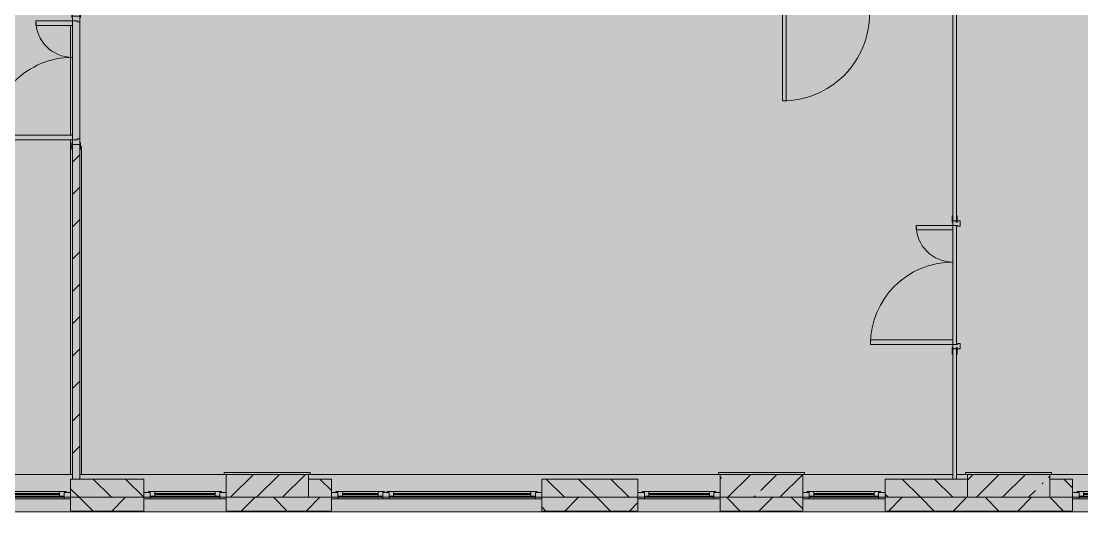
# Model space of a CAD drawing. Header units: millimetres. Extents: x 81469 to 281789, y -8553 to 29000.
# Drawn here: x 243995 to 255585, y -258 to 5100 of the extents above; entities that cross this region are included whole.
import ezdxf

# ---------------------------------------------------------------- set-up
doc = ezdxf.new("R2010")
doc.units = ezdxf.units.MM
doc.layers.add('A-DETL-GENF-2', color=7, linetype='Continuous', lineweight=9, true_color=0xc0c0c0, transparency=0.4)
for name, color, linetype, lineweight, true_color in [('A-DOOR-1', 7, 'Continuous', 5, 0xb7b7b7), ('A-DOOR-2', 7, 'Continuous', 5, 0xe2e2e2), ('A-DOOR-3', 7, 'Continuous', 5, 0xaaaaaa), ('A-DOOR-FRAM-1', 7, 'Continuous', 5, 0xe2e2e2), ('A-DOOR-FRAM-2', 7, 'Continuous', 5, 0xb7b7b7), ('A-DOOR-FRAM-3', 7, 'Continuous', 5, 0xaaaaaa), ('A-FLOR-2', 7, 'Continuous', 5, 0xb7b7b7), ('A-GLAZ-2', 7, 'Continuous', 5, 0x737373), ('A-WALL-5', 7, 'Continuous', 5, 0x737373), ('A-WALL-6', 7, 'Continuous', 9, 0x737373), ('I-WALL-3', 7, 'Continuous', 5, 0x737373), ('S-COLS-2', 7, 'Continuous', 5, 0x737373)]:
    doc.layers.add(name, color=color, linetype=linetype, lineweight=lineweight, true_color=true_color)
for name, color, linetype, lineweight in [('A-WALL-4', 7, 'Continuous', 5), ('I-WALL-2', 7, 'Continuous', 5), ('S-COLS-1', 7, 'Continuous', 5)]:
    doc.layers.add(name, color=color, linetype=linetype, lineweight=lineweight)

# ---------------------------------------------------------------- blocks, each defined once
blk = doc.blocks.new('BSC_Колонна _Прямоугольная - 250х900-23282983-3_5_3_птичка')
at = {"layer": 'S-COLS-1'}
h = blk.add_hatch(dxfattribs=at)
h.set_pattern_fill('FP_85', color=256, style=0, pattern_type=2)
h.set_pattern_definition([(45, (-99480, -25), (-285.1231318439457, 285.1231318439457), []), (45, (-99194.877, -25), (-285.1231318439457, 285.1231318439457), [504.031, -100.806, 16.764, -84.042])])
h.paths.add_polyline_path([(450.000000000123, -124.9999999999889), (450.000000000123, 124.9999999999889), (-449.9999999998977, 124.9999999999889), (-449.9999999998977, -124.9999999999889), (270.2779217910891, -124.9999999999889)])
at = {"layer": 'S-COLS-2'}
for p, q in [((449.9999999999999, 125), (-450.0000000000001, 124.9999999999994)), ((-450.0000000000001, 124.9999999999994), (-449.9999999999953, -124.9999999999999)), ((449.9999999999998, -124.999999999992), (449.9999999999999, 125)), ((-449.9999999999953, -124.9999999999999), (449.9999999999998, -124.999999999992))]:
    blk.add_line(p, q, dxfattribs=at)
blk = doc.blocks.new('110_Дверь_СКБ_1Ст_Внутренняя1 - Д-7а_л__950x2100h_Туалет-V47-3_5_3_птичка')
at = {"layer": 'A-DOOR-2'}
h = blk.add_hatch(color=256, dxfattribs=at)
h.paths.add_polyline_path([(487.4999999998805, 110.0000000009799), (487.4999999998805, 70.00000000095433), (477.4999999998828, 70.00000000095433), (477.4999999998828, 30.00000000092878), (512.4999999998921, 30.00000000092878), (512.4999999998921, 110.0000000009799)])
h.paths.add_polyline_path([(-462.5000000001288, 110.0000000009799), (-487.5000000001057, 110.0000000009799), (-487.5000000001057, 30.00000000099808), (-452.5000000001137, 30.00000000099808), (-452.5000000001137, 70.00000000095433), (-462.5000000001288, 70.00000000095433)])
at = {"layer": 'A-DOOR-3'}
h = blk.add_hatch(dxfattribs=at)
h.set_pattern_fill('FP_87', color=256, style=0, pattern_type=2)
h.set_pattern_definition([(135, (1776.411, 174.685), (-14.14213562373095, -14.14213562373095), []), (225, (1776.411, 174.685), (14.14213562373095, -14.14213562373095), [])])
h.paths.add_polyline_path([(537.4999999998864, 110.0000000000096), (512.4999999998921, 110.0000000000096), (512.4999999998921, -109.999999999975), (537.4999999998864, -109.999999999975)])
at = {"layer": 'A-DOOR-FRAM-1'}
for points in [[(447.4999999998896, 1060.000000000937), (447.4999999998896, 110.0000000009452), (487.4999999998805, 110.0000000009452), (487.4999999998805, 1060.000000000937)], [(-542.5000000001279, 118.0000000000078), (-542.5000000001279, 110.0000000000096), (-472.5000000001091, 110.0000000000096), (-472.5000000001091, 118.0000000000078)], [(567.4999999998796, 118.0000000000078), (497.4999999998956, 118.0000000000078), (497.4999999998956, 110.0000000000096), (567.4999999998796, 110.0000000000096)], [(-472.5000000001091, 29.99999999999318), (-487.5000000001057, 29.99999999999318), (-487.5000000001057, -109.999999999975), (-472.5000000001091, -109.999999999975)], [(512.4999999998921, 29.99999999999318), (497.4999999998956, 29.99999999999318), (497.4999999998956, -109.999999999975), (512.4999999998921, -109.999999999975)], [(-542.5000000001279, -109.999999999975), (-542.5000000001279, -117.9999999999732), (-472.5000000001091, -117.9999999999732), (-472.5000000001091, -109.999999999975)], [(567.4999999998796, -109.999999999975), (497.4999999998956, -109.999999999975), (497.4999999998956, -118.0000000000078), (567.4999999998796, -118.0000000000078)]]:
    blk.add_hatch(color=256, dxfattribs=at).paths.add_polyline_path(points)
at = {"layer": 'A-DOOR-FRAM-3'}
h = blk.add_hatch(dxfattribs=at)
h.set_pattern_fill('FP_88', color=256, style=0, pattern_type=2)
h.set_pattern_definition([(45, (-346.384, 174.685), (-14.14213562373095, 14.14213562373095), []), (135, (-346.384, 174.685), (-14.14213562373095, -14.14213562373095), [])])
h.paths.add_polyline_path([(-487.5000000001057, 110.0000000000096), (-512.5000000001, 110.0000000000096), (-512.5000000001, -109.999999999975), (-487.5000000001057, -109.999999999975)])
at = {"layer": 'A-DOOR-1'}
for p, q in [((487.5000000000001, 1060.000000000935), (447.5000000000001, 1060.000000000936)), ((447.5000000000001, 1060.000000000936), (447.4999999999954, 110.0000000009355)), ((487.4999999999953, 110.0000000009354), (487.5000000000001, 1060.000000000935)), ((447.4999999999954, 110.0000000009355), (487.4999999999953, 110.0000000009354))]:
    blk.add_line(p, q, dxfattribs=at)
blk.add_arc((487.499999999983, 110.000000000946), 949.9999999999886, 89.99999999999889, 180, dxfattribs=at)
at = {"layer": 'A-DOOR-FRAM-2'}
for p, q in [((-472.5000000000047, 117.999999999997), (-542.500000000005, 117.999999999997)), ((-542.500000000005, 117.999999999997), (-542.500000000005, 109.9999999999961)), ((-472.5000000000047, 109.9999999999961), (-472.5000000000047, 117.999999999997)), ((567.4999999999964, 117.9999999999829), (497.499999999996, 117.9999999999829)), ((497.499999999996, 117.9999999999829), (497.499999999996, 109.9999999999717)), ((567.4999999999964, 109.9999999999717), (567.4999999999964, 117.9999999999829)), ((-542.500000000005, 109.9999999999961), (-472.5000000000047, 109.9999999999961)), ((-487.5000000000049, 109.9999999999942), (-512.500000000005, 109.9999999999942)), ((-512.500000000005, 109.9999999999942), (-512.500000000005, -110.0000000000062)), ((-462.5000000000064, 110.0000000009472), (-487.5000000000075, 110.0000000009472)), ((-487.5000000000075, 110.0000000009472), (-487.5000000000075, 30.00000000094719)), ((-487.5000000000049, -110.0000000000062), (-487.5000000000049, 109.9999999999942)), ((-472.5000000000047, 109.9999999999961), (-487.5000000000049, 109.9999999999961)), ((-487.5000000000049, 109.9999999999961), (-487.5000000000049, 108.9999999999969)), ((-487.5000000000049, 108.9999999999969), (-472.5000000000047, 108.9999999999969)), ((-487.5000000000075, 30.00000000094719), (-452.5000000000063, 30.00000000094719)), ((-472.5000000000047, 29.99999999998391), (-487.5000000000049, 29.99999999998391)), ((-487.5000000000049, 29.99999999998391), (-487.5000000000049, -110.0000000000031)), ((-472.5000000000047, 108.9999999999969), (-472.5000000000047, 109.9999999999961)), ((-472.5000000000047, -110.0000000000031), (-472.5000000000047, 29.99999999998391)), ((-462.5000000000064, 70.00000000094792), (-462.5000000000064, 110.0000000009472)), ((-452.5000000000063, 70.00000000094792), (-462.5000000000064, 70.00000000094792)), ((-452.5000000000063, 30.00000000094719), (-452.5000000000063, 70.00000000094792)), ((487.4999999999926, 70.00000000094792), (477.4999999999932, 70.00000000094792)), ((477.4999999999932, 70.00000000094792), (477.4999999999932, 30.00000000094719)), ((477.4999999999932, 30.00000000094719), (512.4999999999925, 30.00000000094719)), ((487.4999999999926, 110.0000000009472), (487.4999999999926, 70.00000000094792)), ((512.4999999999925, 110.0000000009472), (487.4999999999926, 110.0000000009472)), ((512.4999999999967, 109.9999999999959), (497.499999999996, 109.9999999999959)), ((497.499999999996, 109.9999999999959), (497.499999999996, 108.9999999999966)), ((497.499999999996, 109.9999999999717), (567.4999999999964, 109.9999999999717)), ((497.499999999996, 108.9999999999966), (512.4999999999967, 108.9999999999966)), ((512.4999999999967, 29.9999999999837), (497.499999999996, 29.9999999999837)), ((497.499999999996, 29.9999999999837), (497.499999999996, -110.0000000000033)), ((512.4999999999925, 30.00000000094719), (512.4999999999925, 110.0000000009472)), ((537.4999999999967, 109.9999999999941), (512.4999999999958, 109.9999999999941)), ((512.4999999999958, 109.9999999999941), (512.4999999999958, -109.9999999999789)), ((512.4999999999967, 108.9999999999966), (512.4999999999967, 109.9999999999959)), ((512.4999999999967, -110.0000000000033), (512.4999999999967, 29.9999999999837)), ((537.4999999999967, -109.9999999999789), (537.4999999999967, 109.9999999999941)), ((-472.5000000000047, -110.0000000000031), (-542.500000000005, -110.0000000000031)), ((-542.500000000005, -110.0000000000031), (-542.500000000005, -117.9999999999982)), ((-512.500000000005, -110.0000000000062), (-487.5000000000049, -110.0000000000062)), ((-487.5000000000049, -110.0000000000031), (-472.5000000000047, -110.0000000000031)), ((-472.5000000000047, -117.9999999999982), (-472.5000000000047, -110.0000000000031)), ((497.499999999996, -110.0000000000033), (512.4999999999967, -110.0000000000033)), ((567.499999999996, -110.0000000000036), (497.4999999999957, -110.0000000000036)), ((497.4999999999957, -110.0000000000036), (497.4999999999957, -118.000000000011)), ((512.4999999999958, -109.9999999999789), (537.4999999999967, -109.9999999999789)), ((567.499999999996, -118.000000000011), (567.499999999996, -110.0000000000036)), ((-542.500000000005, -117.9999999999982), (-472.5000000000047, -117.9999999999982)), ((497.4999999999957, -118.000000000011), (567.499999999996, -118.000000000011))]:
    blk.add_line(p, q, dxfattribs=at)
blk = doc.blocks.new('110_Дверь_СКБ_2Ст - Д-5_п_ Из игровой в коридор-32215844-3_5_3_птичка')
at = {"layer": 'A-DOOR-2'}
for points in [[(-637.5000000000197, 40.0000000008572), (-587.4999999999964, 40.0000000008572), (-587.4999999999964, 940.0000000008432), (-637.5000000000197, 940.0000000008432)], [(612.5000000000081, 440.0000000008529), (612.5000000000081, 40.0000000008572), (662.5000000000313, 40.0000000008572), (662.5000000000313, 440.0000000008529)]]:
    blk.add_hatch(color=256, dxfattribs=at).paths.add_polyline_path(points)
h = blk.add_hatch(color=256, dxfattribs=at)
h.paths.add_polyline_path([(-687.4999999999736, 40.0000000008572), (-687.4999999999736, -39.99999999914194), (-627.4999999999873, -39.99999999914194), (-627.4999999999873, -9.99999999914876), (-637.5000000000197, -9.99999999914876), (-637.5000000000197, 40.0000000008572)])
h.paths.add_polyline_path([(652.499999999999, -39.99999999914194), (712.5000000000199, -39.99999999914194), (712.5000000000199, 40.0000000008572), (662.5000000000313, 40.0000000008572), (662.5000000000313, -9.99999999914876), (652.499999999999, -9.99999999914876)])
at = {"layer": 'A-DOOR-FRAM-1'}
for points in [[(-742.4999999999785, 39.99999999990428), (-672.4999999999598, 39.99999999990428), (-672.4999999999598, 47.99999999988513), (-742.4999999999785, 47.99999999988513)], [(697.5000000000407, 39.99999999986962), (767.5000000000595, 39.99999999986962), (767.5000000000595, 47.9999999998678), (697.5000000000407, 47.9999999998678)], [(-742.4999999999785, -48.00000000009305), (-672.4999999999598, -48.00000000009305), (-672.4999999999598, -40.00000000009486), (-742.4999999999785, -40.00000000009486)], [(697.5000000000407, -48.00000000011037), (767.5000000000595, -48.00000000011037), (767.5000000000595, -40.00000000009486), (697.5000000000407, -40.00000000009486)]]:
    blk.add_hatch(color=256, dxfattribs=at).paths.add_polyline_path(points)
at = {"layer": 'A-DOOR-1'}
for p, q in [((-637.5000000000118, 940.0000000009455), (-637.5000000000075, 40.00000000094519)), ((-587.5000000000095, 940.0000000009455), (-637.5000000000118, 940.0000000009455)), ((-587.5000000000051, 40.00000000094546), (-587.5000000000095, 940.0000000009455)), ((662.4999999999945, 440.000000000956), (612.4999999999922, 440.0000000009562)), ((612.4999999999922, 440.0000000009562), (612.4999999999903, 40.00000000095635)), ((662.4999999999925, 40.00000000095608), (662.4999999999945, 440.000000000956)), ((-637.5000000000075, 40.00000000094519), (-587.5000000000051, 40.00000000094546)), ((612.4999999999903, 40.00000000095635), (662.4999999999925, 40.00000000095608))]:
    blk.add_line(p, q, dxfattribs=at)
for centre, radius, start, end in [((-637.5000000000106, 40.00000000094559), 900.0000000000008, 1.590277340731758e-13, 90.00000000000017), ((662.4999999999867, 40.00000000095039), 399.9999999999997, 90.00000000000027, 180.0000000000002)]:
    blk.add_arc(centre, radius, start, end, dxfattribs=at)
at = {"layer": 'A-DOOR-FRAM-2'}
for p, q in [((-672.4999999999862, 47.99999999999711), (-742.4999999999866, 47.99999999999711)), ((-742.4999999999866, 47.99999999999711), (-742.4999999999866, 39.99999999999621)), ((-742.4999999999866, 39.99999999999621), (-672.4999999999862, 39.99999999999621)), ((-637.5000000000067, 40.00000000094891), (-687.5000000000066, 40.00000000094891)), ((-687.5000000000066, 40.00000000094891), (-687.5000000000066, -39.99999999905106)), ((-672.4999999999862, 39.99999999999621), (-672.4999999999862, 47.99999999999711)), ((-637.5000000000067, -9.999999999050361), (-637.5000000000067, 40.00000000094891)), ((662.4999999999915, 40.00000000094891), (662.4999999999915, -9.999999999050361)), ((712.4999999999934, 40.00000000094891), (662.4999999999915, 40.00000000094891)), ((767.5000000000148, 47.99999999998292), (697.5000000000155, 47.99999999998293)), ((697.5000000000155, 47.99999999998293), (697.5000000000155, 39.99999999997173)), ((697.5000000000155, 39.99999999997173), (767.5000000000148, 39.99999999997172)), ((712.4999999999934, -39.99999999905106), (712.4999999999934, 40.00000000094891)), ((767.5000000000148, 39.99999999997172), (767.5000000000148, 47.99999999998292)), ((-672.4999999999862, -40.00000000000356), (-742.4999999999866, -40.00000000000356)), ((-742.4999999999866, -40.00000000000356), (-742.4999999999866, -47.99999999999856)), ((-742.4999999999866, -47.99999999999856), (-672.4999999999862, -47.99999999999856)), ((-672.4999999999862, -39.00000000000961), (-687.4999999999865, -39.00000000000961)), ((-687.4999999999865, -39.00000000000961), (-687.4999999999865, -40.00000000000356)), ((-687.5000000000066, -39.99999999905106), (-627.5000000000077, -39.99999999905106)), ((-687.4999999999865, -40.00000000000356), (-672.4999999999862, -40.00000000000356)), ((-672.4999999999862, -40.00000000000356), (-672.4999999999862, -39.00000000000961)), ((-672.4999999999862, -47.99999999999856), (-672.4999999999862, -40.00000000000356)), ((-627.5000000000077, -9.999999999050361), (-637.5000000000067, -9.999999999050361)), ((-627.5000000000077, -39.99999999905106), (-627.5000000000077, -9.999999999050361)), ((662.4999999999915, -9.999999999050361), (652.4999999999919, -9.999999999050361)), ((652.4999999999919, -9.999999999050361), (652.4999999999919, -39.99999999905106)), ((652.4999999999919, -39.99999999905106), (712.4999999999934, -39.99999999905106)), ((712.5000000000151, -39.0000000000099), (697.5000000000155, -39.0000000000099)), ((697.5000000000155, -39.0000000000099), (697.5000000000155, -40.00000000000382)), ((697.5000000000155, -40.00000000000382), (712.5000000000151, -40.00000000000382)), ((767.5000000000144, -40.00000000000411), (697.5000000000152, -40.00000000000411)), ((697.5000000000152, -40.00000000000411), (697.5000000000152, -48.00000000001143)), ((697.5000000000152, -48.00000000001143), (767.5000000000144, -48.00000000001143)), ((712.5000000000151, -40.00000000000382), (712.5000000000151, -39.0000000000099)), ((767.5000000000144, -48.00000000001143), (767.5000000000144, -40.00000000000411))]:
    blk.add_line(p, q, dxfattribs=at)
blk = doc.blocks.new('BSC_Колонна _Прямоугольная - 250х900-V49-3_5_3_птичка')
at = {"layer": 'S-COLS-1'}
h = blk.add_hatch(dxfattribs=at)
h.set_pattern_fill('FP_89', color=256, style=0, pattern_type=2)
h.set_pattern_definition([(45, (-94080, -25), (-285.1231318439457, 285.1231318439457), []), (45, (-93794.877, -25), (-285.1231318439457, 285.1231318439457), [504.031, -100.806, 16.764, -84.042])])
h.paths.add_polyline_path([(450.000000000123, -124.9999999999889), (450.000000000123, 124.9999999999889), (-449.9999999998977, 124.9999999999889), (-449.9999999998977, -124.9999999999889), (77.05382012558185, -124.9999999999889)])
at = {"layer": 'S-COLS-2'}
for p, q in [((449.9999999999999, 125), (-450.0000000000001, 124.9999999999994)), ((-450.0000000000001, 124.9999999999994), (-449.9999999999953, -124.9999999999999)), ((449.9999999999998, -124.999999999992), (449.9999999999999, 125)), ((-449.9999999999953, -124.9999999999999), (449.9999999999998, -124.999999999992))]:
    blk.add_line(p, q, dxfattribs=at)
blk = doc.blocks.new('BSC_Колонна _Прямоугольная - 250х900-V50-3_5_3_птичка')
at = {"layer": 'S-COLS-1'}
h = blk.add_hatch(dxfattribs=at)
h.set_pattern_fill('FP_90', color=256, style=0, pattern_type=2)
h.set_pattern_definition([(45, (-102180, -25), (-285.1231318439457, 285.1231318439457), []), (45, (-101894.877, -25), (-285.1231318439457, 285.1231318439457), [504.031, -100.806, 16.764, -84.042])])
h.paths.add_polyline_path([(450.000000000123, -124.9999999999889), (450.000000000123, 124.9999999999543), (-449.9999999998803, 124.9999999999543), (-449.9999999998803, -124.9999999999889), (366.8899160331632, -124.9999999999889)])
at = {"layer": 'S-COLS-2'}
for p, q in [((449.9999999999999, 125), (-450.0000000000001, 124.9999999999994)), ((-450.0000000000001, 124.9999999999994), (-449.9999999999953, -124.9999999999999)), ((449.9999999999998, -124.999999999992), (449.9999999999999, 125)), ((-449.9999999999953, -124.9999999999999), (449.9999999999998, -124.999999999992))]:
    blk.add_line(p, q, dxfattribs=at)
blk = doc.blocks.new('120_Окно_СКБ_1Ст - 120_Окно_СКБ_1Ст 900х2500_h_ с форточкой-V51-3_5_3_птичка')
at = {"layer": 'A-GLAZ-2'}
for p, q in [((-450.0000000000072, -126.9999999999679), (-450.0000000000072, -56.9999999999578)), ((-450.0000000000072, -56.9999999999578), (-379.9999999999655, -56.99999999995794)), ((449.999999999992, -56.99999999995914), (-450.0000000000076, -56.99999999995769)), ((-379.9999999999655, -56.99999999995794), (-379.9999999999655, -126.9999999999681)), ((379.999999999989, -86.99999999996878), (-380.0000000000107, -86.99999999996635)), ((-380.0000000000107, -86.99999999996635), (-380.0000000000108, -126.9999999999688)), ((-330.0000000000068, -136.9999999999696), (-330.0000000000063, -86.9999999999665)), ((-330.0000000000065, -106.9999999999643), (329.9999999999974, -106.9999999999664)), ((329.9999999999974, -136.9999999999717), (329.9999999999976, -86.99999999996864)), ((380.000000000048, -126.9999999999693), (380.000000000048, -56.99999999995916)), ((380.000000000048, -56.99999999995916), (449.9999999999924, -56.99999999995929)), ((379.9999999999889, -126.9999999999713), (379.999999999989, -86.99999999996878)), ((449.9999999999924, -56.99999999995929), (449.9999999999924, -126.9999999999694)), ((-379.9999999999655, -126.9999999999681), (-450.0000000000072, -126.9999999999679)), ((-450.0000000000076, -126.9999999999679), (-400.000000000004, -126.999999999968)), ((-380.0000000000108, -126.9999999999688), (-400.000000000007, -126.9999999999688)), ((-400.000000000007, -126.9999999999688), (-400.000000000007, -136.9999999999693)), ((-400.000000000007, -136.9999999999693), (399.999999999997, -136.9999999999719)), ((399.999999999997, -136.9999999999719), (-400.000000000007, -136.9999999999693)), ((329.9999999999974, -116.9999999999664), (-330.0000000000065, -116.9999999999643)), ((449.9999999999924, -126.9999999999694), (380.000000000048, -126.9999999999693)), ((399.999999999997, -126.9999999999714), (379.9999999999889, -126.9999999999713)), ((400.0000000000095, -126.9999999999692), (449.9999702310557, -126.9999999999693)), ((399.999999999997, -136.9999999999719), (399.999999999997, -126.9999999999714))]:
    blk.add_line(p, q, dxfattribs=at)
blk = doc.blocks.new('120_Окно_СКБ_2Ст_Фрамуга сверху - 120_Окно_СКБ_2Ст_2300х2500_h_ ДОО-19727959-3_5_3_птичка')
at = {"layer": 'A-GLAZ-2'}
for p, q in [((-1150.000000000006, -126.999999999967), (-1150.000000000006, -56.99999999995662)), ((-1150.000000000006, -56.99999999995662), (-1079.999999999947, -56.99999999995672)), ((1149.999999999992, -56.99999999996027), (-1150.000000000006, -56.99999999995655)), ((-1079.999999999947, -56.99999999995672), (-1079.999999999947, -126.9999999999671)), ((-1079.999999999948, -56.99999999995906), (1080.000000000054, -56.99999999995906)), ((520.0000000000451, -86.99999999997073), (-1079.999999999955, -86.99999999996557)), ((-1079.999999999955, -86.99999999996557), (-1079.999999999955, -126.9999999999681)), ((-1029.999999999951, -136.9999999999603), (-1029.999999999949, -86.99999999996567)), ((-1029.99999999995, -106.9999999999636), (470.000000000053, -106.9999999999684)), ((470.0000000000529, -136.9999999999735), (470.0000000000533, -86.99999999997058)), ((520.0000000000491, -126.9999999999697), (520.0000000000491, -56.99999999995929)), ((520.0000000000491, -56.99999999995929), (590.0000000000492, -56.99999999995943)), ((520.0000000000449, -126.9999999999732), (520.0000000000451, -86.99999999997073)), ((590.0000000000492, -56.99999999995943), (590.0000000000492, -126.9999999999698)), ((1080.000000000046, -86.99999999997073), (590.0000000000466, -86.99999999996916)), ((590.0000000000466, -86.99999999996916), (590.0000000000464, -126.9999999999716)), ((640.0000000000504, -136.9999999999723), (640.0000000000509, -86.9999999999693)), ((640.0000000000506, -106.9999999999671), (1030.000000000055, -106.9999999999684)), ((1030.000000000055, -136.9999999999736), (1030.000000000055, -86.99999999997056)), ((1080.000000000055, -126.9999999999706), (1080.000000000055, -56.99999999996021)), ((1080.000000000055, -56.99999999996021), (1149.999999999992, -56.99999999996031)), ((1080.000000000046, -126.9999999999732), (1080.000000000046, -86.99999999997073)), ((1149.999999999992, -56.99999999996031), (1149.999999999992, -126.9999999999707)), ((-1079.999999999947, -126.9999999999671), (-1150.000000000006, -126.999999999967)), ((-1150.000000000006, -126.9999999999668), (-1099.999999999961, -126.9999999999669)), ((-1079.999999999955, -126.9999999999681), (-1099.999999999951, -126.999999999968)), ((-1099.999999999951, -126.999999999968), (-1099.999999999951, -136.9999999999685)), ((-1099.999999999951, -136.9999999999685), (540.0000000000525, -136.9999999999738)), ((540.0000000000525, -136.9999999999743), (-1099.999999999951, -136.9999999999591)), ((470.0000000000532, -116.9999999999684), (-1029.99999999995, -116.9999999999635)), ((590.0000000000492, -126.9999999999698), (520.0000000000491, -126.9999999999697)), ((540.0000000000525, -126.9999999999733), (520.0000000000449, -126.9999999999732)), ((540.0000000000546, -126.9999999999695), (570.000000000048, -126.9999999999696)), ((540.0000000000487, -126.9999999999693), (570.0000000000418, -126.9999999999693)), ((540.0000000000525, -136.9999999999738), (540.0000000000525, -126.9999999999733)), ((590.0000000000464, -126.9999999999716), (570.0000000000501, -126.9999999999716)), ((570.0000000000501, -126.9999999999716), (570.00000000005, -136.9999999999721)), ((570.00000000005, -136.9999999999721), (1100.000000000054, -136.9999999999738)), ((1100.000000000054, -136.9999999999739), (570.00000000005, -136.9999999999721)), ((1030.000000000055, -116.9999999999683), (640.0000000000505, -116.9999999999671)), ((1149.999999999992, -126.9999999999707), (1080.000000000055, -126.9999999999706)), ((1100.000000000054, -126.9999999999733), (1080.000000000046, -126.9999999999732)), ((1100.000000000052, -126.9999999999704), (1149.999999999992, -126.9999999999705)), ((1100.000000000054, -136.9999999999738), (1100.000000000054, -126.9999999999733))]:
    blk.add_line(p, q, dxfattribs=at)
blk = doc.blocks.new('120_Окно_СКБ_1Ст - 120_Окно_СКБ_1Ст 900х2500_h_ с форточкой-V52-3_5_3_птичка')
at = {"layer": 'A-GLAZ-2'}
for p, q in [((-450.0000000000072, -126.9999999999679), (-450.0000000000072, -56.9999999999578)), ((-450.0000000000072, -56.9999999999578), (-379.9999999999655, -56.99999999995794)), ((449.999999999992, -56.99999999995914), (-450.0000000000076, -56.99999999995769)), ((-379.9999999999655, -56.99999999995794), (-379.9999999999655, -126.9999999999681)), ((379.999999999989, -86.99999999996878), (-380.0000000000107, -86.99999999996635)), ((-380.0000000000107, -86.99999999996635), (-380.0000000000108, -126.9999999999688)), ((-330.0000000000068, -136.9999999999696), (-330.0000000000063, -86.9999999999665)), ((-330.0000000000065, -106.9999999999643), (329.9999999999974, -106.9999999999664)), ((329.9999999999974, -136.9999999999717), (329.9999999999976, -86.99999999996864)), ((380.000000000048, -126.9999999999693), (380.000000000048, -56.99999999995916)), ((380.000000000048, -56.99999999995916), (449.9999999999924, -56.99999999995929)), ((379.9999999999889, -126.9999999999713), (379.999999999989, -86.99999999996878)), ((449.9999999999924, -56.99999999995929), (449.9999999999924, -126.9999999999694)), ((-379.9999999999655, -126.9999999999681), (-450.0000000000072, -126.9999999999679)), ((-449.9999821175161, -126.9999999999679), (-400.000000000004, -126.999999999968)), ((-380.0000000000108, -126.9999999999688), (-400.000000000007, -126.9999999999688)), ((-400.000000000007, -126.9999999999688), (-400.000000000007, -136.9999999999693)), ((-400.000000000007, -136.9999999999693), (399.999999999997, -136.9999999999719)), ((399.999999999997, -136.9999999999719), (-400.000000000007, -136.9999999999693)), ((329.9999999999974, -116.9999999999664), (-330.0000000000065, -116.9999999999643)), ((449.9999999999924, -126.9999999999694), (380.000000000048, -126.9999999999693)), ((399.999999999997, -126.9999999999714), (379.9999999999889, -126.9999999999713)), ((400.0000000000097, -126.9999999999692), (449.999999999992, -126.9999999999693)), ((399.999999999997, -136.9999999999719), (399.999999999997, -126.9999999999714))]:
    blk.add_line(p, q, dxfattribs=at)
blk = doc.blocks.new('120_Окно_СКБ_1Ст - 120_Окно_СКБ_1Ст 900х2500_h_ с форточкой-22876038-3_5_3_птичка')
at = {"layer": 'A-GLAZ-2'}
for p, q in [((-450.0000000000072, -126.9999999999679), (-450.0000000000072, -56.9999999999578)), ((-450.0000000000072, -56.9999999999578), (-379.9999999999655, -56.99999999995794)), ((449.999999999992, -56.99999999995914), (-450.0000000000076, -56.99999999995769)), ((-379.9999999999655, -56.99999999995794), (-379.9999999999655, -126.9999999999681)), ((379.999999999989, -86.99999999996878), (-380.0000000000107, -86.99999999996635)), ((-380.0000000000107, -86.99999999996635), (-380.0000000000108, -126.9999999999688)), ((-330.0000000000068, -136.9999999999696), (-330.0000000000063, -86.9999999999665)), ((-330.0000000000065, -106.9999999999643), (329.9999999999974, -106.9999999999664)), ((329.9999999999974, -136.9999999999717), (329.9999999999976, -86.99999999996864)), ((380.000000000048, -126.9999999999693), (380.000000000048, -56.99999999995916)), ((380.000000000048, -56.99999999995916), (449.9999999999924, -56.99999999995929)), ((379.9999999999889, -126.9999999999713), (379.999999999989, -86.99999999996878)), ((449.9999999999924, -56.99999999995929), (449.9999999999924, -126.9999999999694)), ((-379.9999999999655, -126.9999999999681), (-450.0000000000072, -126.9999999999679)), ((-450.0000000000076, -126.9999999999679), (-400.000000000004, -126.999999999968)), ((-380.0000000000108, -126.9999999999688), (-400.000000000007, -126.9999999999688)), ((-400.000000000007, -126.9999999999688), (-400.000000000007, -136.9999999999693)), ((-400.000000000007, -136.9999999999693), (399.999999999997, -136.9999999999719)), ((399.999999999997, -136.9999999999719), (-400.000000000007, -136.9999999999693)), ((329.9999999999974, -116.9999999999664), (-330.0000000000065, -116.9999999999643)), ((449.9999999999924, -126.9999999999694), (380.000000000048, -126.9999999999693)), ((399.999999999997, -126.9999999999714), (379.9999999999889, -126.9999999999713)), ((400.0000000000097, -126.9999999999692), (449.999999999992, -126.9999999999693)), ((399.999999999997, -136.9999999999719), (399.999999999997, -126.9999999999714))]:
    blk.add_line(p, q, dxfattribs=at)
blk = doc.blocks.new('110_Дверь_СКБ_2Ст - Д-5_п__в составе перегородки _не входит в спец__-V171-3_5_3_птичка')
at = {"layer": 'A-DOOR-2'}
h = blk.add_hatch(color=256, dxfattribs=at)
h.paths.add_polyline_path([(712.4999999999853, -20.00000000080977), (712.4999999999853, 59.99999999918937), (652.4999999999643, 59.99999999918937), (652.4999999999643, 29.99999999917886), (662.4999999999967, 24.68594971919742), (662.4999999999967, -20.00000000080977)])
h.paths.add_polyline_path([(-627.5000000000219, 29.99999999917886), (-627.5000000000219, 59.99999999918937), (-687.5000000000083, 59.99999999918937), (-687.5000000000083, -20.00000000080977), (-637.499999999985, -20.00000000080977), (-637.499999999985, 29.99999999917886)])
for points in [[(-587.500000000031, -420.0000000008401), (-587.500000000031, -20.0000000008271), (-637.499999999985, -20.0000000008271), (-637.5000000000543, -420.0000000008401)], [(662.4999999999967, -20.00000000080977), (612.5000000000081, -20.00000000080977), (612.5000000000081, -920.0000000008304), (662.4999999999967, -920.0000000008304)]]:
    blk.add_hatch(color=256, dxfattribs=at).paths.add_polyline_path(points)
at = {"layer": 'A-DOOR-FRAM-1'}
for points in [[(-672.4999999999944, 28.00000000013224), (-742.5000000000131, 24.68594971919742), (-742.5000000000131, 20.00000000013406), (-672.4999999999944, 24.68594971919742)], [(767.5000000000248, 28.00000000013224), (697.500000000006, 24.68594971919742), (697.500000000006, 20.00000000013406), (767.5000000000248, 24.68594971919742)], [(-672.4999999999944, -19.99999999985685), (-742.5000000000131, -19.99999999985685), (-742.5000000000131, -27.99999999987235), (-672.4999999999944, -27.99999999987235)], [(767.5000000000248, -19.99999999983952), (697.500000000006, -19.99999999983952), (697.500000000006, -27.99999999985503), (767.5000000000248, -27.99999999985503)]]:
    blk.add_hatch(color=256, dxfattribs=at).paths.add_polyline_path(points)
at = {"layer": 'A-DOOR-1'}
for p, q in [((-637.5000000000057, -20.00000000095609), (-587.5000000000035, -20.00000000095636)), ((-637.5000000000077, -420.000000000956), (-637.5000000000057, -20.00000000095609)), ((-587.5000000000035, -20.00000000095636), (-587.5000000000055, -420.0000000009563)), ((612.4999999999918, -20.0000000009454), (662.4999999999942, -20.00000000094513)), ((612.4999999999964, -920.0000000009454), (612.4999999999918, -20.0000000009454)), ((662.4999999999942, -20.00000000094513), (662.4999999999985, -920.0000000009454)), ((-587.5000000000055, -420.0000000009563), (-637.5000000000077, -420.000000000956)), ((662.4999999999985, -920.0000000009454), (612.4999999999964, -920.0000000009454))]:
    blk.add_line(p, q, dxfattribs=at)
for centre, radius, start, end in [((-637.4999999999999, -20.00000000095037), 399.9999999999997, 269.9999999999999, 2.544443745170813e-13), ((662.4999999999972, -20.00000000094557), 900.0000000000008, 180.0000000000001, 269.9999999999998)]:
    blk.add_arc(centre, radius, start, end, dxfattribs=at)
at = {"layer": 'A-DOOR-FRAM-2'}
for p, q in [((-742.4999999999866, 27.99999999999873), (-672.4999999999862, 27.99999999999873)), ((-742.4999999999866, 20.00000000000373), (-742.4999999999866, 27.99999999999873)), ((-672.4999999999862, 20.00000000000373), (-742.4999999999866, 20.00000000000373)), ((-687.5000000000067, 59.99999999905108), (-627.5000000000051, 59.99999999905108)), ((-687.5000000000067, -20.00000000094888), (-687.5000000000067, 59.99999999905108)), ((-687.4999999999865, 20.00000000000373), (-672.4999999999862, 20.00000000000373)), ((-687.4999999999865, 19.00000000000974), (-687.4999999999865, 20.00000000000373)), ((-672.4999999999862, 19.00000000000974), (-687.4999999999865, 19.00000000000974)), ((-672.4999999999862, 27.99999999999873), (-672.4999999999862, 20.00000000000373)), ((-672.4999999999862, 20.00000000000373), (-672.4999999999862, 19.00000000000974)), ((-637.5000000000048, 29.99999999905038), (-637.5000000000048, -20.00000000094888)), ((-627.5000000000051, 29.99999999905038), (-637.5000000000048, 29.99999999905038)), ((-627.5000000000051, 59.99999999905108), (-627.5000000000051, 29.99999999905038)), ((652.4999999999944, 59.99999999905108), (712.4999999999933, 59.99999999905108)), ((652.4999999999944, 29.99999999905038), (652.4999999999944, 59.99999999905108)), ((662.4999999999934, 29.99999999905038), (652.4999999999944, 29.99999999905038)), ((662.4999999999934, -20.00000000094888), (662.4999999999934, 29.99999999905038)), ((697.5000000000152, 20.00000000000427), (697.5000000000152, 28.00000000001159)), ((697.5000000000152, 28.00000000001159), (767.5000000000144, 28.00000000001159)), ((697.5000000000155, 19.00000000001001), (697.5000000000155, 20.000000000004)), ((697.5000000000155, 20.000000000004), (712.5000000000151, 20.000000000004)), ((767.5000000000144, 20.00000000000427), (697.5000000000152, 20.00000000000427)), ((712.5000000000151, 19.00000000001001), (697.5000000000155, 19.00000000001001)), ((712.4999999999933, 59.99999999905108), (712.4999999999933, -20.00000000094888)), ((712.5000000000151, 20.000000000004), (712.5000000000151, 19.00000000001001)), ((767.5000000000144, 28.00000000001159), (767.5000000000144, 20.00000000000427)), ((-742.4999999999866, -19.9999999999962), (-672.4999999999862, -19.9999999999962)), ((-742.4999999999866, -27.9999999999971), (-742.4999999999866, -19.9999999999962)), ((-672.4999999999862, -27.9999999999971), (-742.4999999999866, -27.9999999999971)), ((-637.5000000000048, -20.00000000094888), (-687.5000000000067, -20.00000000094888)), ((-672.4999999999862, -19.9999999999962), (-672.4999999999862, -27.9999999999971)), ((712.4999999999933, -20.00000000094888), (662.4999999999934, -20.00000000094888)), ((697.5000000000155, -27.99999999998291), (697.5000000000155, -19.99999999997172)), ((697.5000000000155, -19.99999999997172), (767.5000000000148, -19.99999999997171)), ((767.5000000000148, -27.99999999998291), (697.5000000000155, -27.99999999998291)), ((767.5000000000148, -19.99999999997171), (767.5000000000148, -27.99999999998291))]:
    blk.add_line(p, q, dxfattribs=at)

msp = doc.modelspace()

# ---------------------------------------------------------------- hatches: boundary and pattern name
at = {"layer": 'A-DETL-GENF-2'}
msp.add_hatch(color=256, dxfattribs=at).paths.add_polyline_path([(277838.1830903831, -257.9999946647156), (277838.1830903831, 21479.00000533466), (245938.1830903831, 21479.00000533479), (245938.1830903831, 27379.00000533477), (237175.1830366373, 27379.0000053348), (237175.1830366373, 10208.32063628436), (241815.1830366373, 10208.32063628429), (241815.1830366373, -257.9999946645771), (276592.7653752349, -257.9999946647156)])
at = {"layer": 'A-WALL-4'}
h = msp.add_hatch(dxfattribs=at)
h.set_pattern_fill('FP_58', color=256, style=0, pattern_type=2)
h.set_pattern_definition([(135, (152605.183090382, 0), (-176.7766952966369, -176.7766952966369), [])])
h.paths.add_polyline_path([(274035.183090383, -99.99999466485552), (274035.183090383, 100.0000053351683), (273735.1831201518, 100.0000053351683), (273735.1831201518, -99.99999466485552), (273796.1533333433, -99.99999466485552)])
h.paths.add_polyline_path([(263335.1830307757, -99.99999466478621), (264235.1830307757, -99.99999466478621), (264235.1830307757, 100.000005335203), (263335.1830307757, 100.000005335203)])
h.paths.add_polyline_path([(266035.1830725004, -99.99999466478621), (266285.1831082653, -99.99999466478621), (266285.1831082653, 100.000005335203), (266035.1830725004, 100.000005335203)])
h.paths.add_polyline_path([(271935.1830903831, -99.99999466478621), (271931.7453054156, 100.0000053351683), (271435.1831380342, 100.0000053351683), (271435.1831380342, -99.99999466478621), (271931.7453054156, -99.99999466478621)])
h.paths.add_polyline_path([(261535.1830903829, -99.99999466478621), (262435.1830307757, -99.99999466478621), (262435.1830307757, 100.000005335203), (261535.1830903829, 100.000005335203)])
h.paths.add_polyline_path([(268585.1831082653, -99.99999466478621), (269635.1831082653, -99.99999466478621), (269635.1831082653, 100.000005335203), (268585.1831082653, 100.000005335203)])
h.paths.add_polyline_path([(247228.338935373, -99.99999466475155), (247385.1831082656, -99.99999466475155), (247385.1831082656, 100.0000053352723), (247135.1831082656, 100.0000053352723), (247135.1831082656, -99.99999466475155)])
h.paths.add_polyline_path([(253435.183126148, -99.99999466475155), (254335.1831380328, -99.99999466475155), (254335.1831380328, 100.0000053352723), (253435.183126148, 100.0000053352723)])
h.paths.add_polyline_path([(250735.1831082658, -99.99999466475155), (250735.1831082658, 100.0000053352723), (249685.1831082656, 100.0000053352723), (249685.1831082656, -99.99999466475155), (250491.0529842465, -99.99999466475155)])
h.paths.add_polyline_path([(255485.1830606139, -99.99999466475155), (255485.1830606139, 100.0000053352723), (255235.1831380328, 100.0000053352723), (255235.1831380328, -99.99999466475155)])
h.paths.add_polyline_path([(257785.1830606139, -99.99999466475155), (258835.1830903829, -99.99999466475155), (258835.1830903829, 100.000005335203), (257785.1830606139, 100.000005335203)])
h.paths.add_polyline_path([(244897.8289004633, -99.99999466471691), (245335.1831082655, -99.99999466471691), (245335.1831082655, 100.0000053352723), (244535.1831082641, 100.0000053352723), (244535.1831082641, -99.99999466471691)])
h = msp.add_hatch(dxfattribs=at)
h.set_pattern_fill('FP_60', color=256, style=0, pattern_type=2)
h.set_pattern_definition([(45, (152605.183090382, 0), (-353.5533905932738, 353.5533905932738), []), (135, (152605.183090382, 0), (-353.5533905932738, -353.5533905932737), [])])
h.paths.add_polyline_path([(272835.1830903831, -249.9999946647175), (274035.183090383, -249.9999946647175), (274035.183090383, -99.99999466471691), (272835.1830903831, -99.99999466471691)])
h.paths.add_polyline_path([(276592.7653752349, -249.9999946647175), (277685.1830903831, -249.9999946647175), (277685.1830903831, -99.99999466471691), (276335.183090383, -99.99999466471691), (276335.183090383, -249.9999946647175)])
h.paths.add_polyline_path([(259813.0931238852, -249.9999946646828), (260635.1830903829, -249.9999946646828), (260635.1830903829, -99.99999466468226), (259735.1830903829, -99.99999466468226), (259735.1830903829, -249.9999946646828)])
h.paths.add_polyline_path([(264235.1830307757, -249.9999946646828), (264235.1830307757, -99.99999466468226), (263335.1830307757, -99.99999466468226), (263335.1830307757, -249.9999946646828), (263541.9091797407, -249.9999946646828)])
h.paths.add_polyline_path([(265406.3172076684, -249.9999946646828), (266285.1831082653, -249.9999946646828), (266285.1831082653, -99.99999466468226), (265135.1830307757, -99.99999466468226), (265135.1830307757, -249.9999946646828)])
h.paths.add_polyline_path([(262435.1830307757, -249.9999946646828), (262435.1830307757, -99.99999466468226), (261535.1830903829, -99.99999466468226), (261535.1830903829, -249.9999946646828), (262143.6031587949, -249.9999946646828)])
h.paths.add_polyline_path([(268585.1831082653, -249.9999946646828), (269635.1831082653, -249.9999946646828), (269635.1831082653, -99.99999466471691), (268585.1831082653, -99.99999466468226)])
h.paths.add_polyline_path([(271935.1830903831, -249.9999946646828), (271931.7453054156, -99.99999466471691), (270535.1831082653, -99.99999466471691), (270535.1831082653, -249.9999946646828), (271931.7453054156, -249.9999946646828)])
h.paths.add_polyline_path([(251635.1831082658, -249.9999946646482), (252535.1830903833, -249.9999946646482), (252535.1830903833, -100.0000006254413), (251635.1831082658, -100.0000000019178)])
h.paths.add_polyline_path([(258835.1830903829, -249.9999946646482), (258835.1830903829, -99.99999466468226), (257785.1830606139, -99.99999466468226), (257785.1830606139, -249.9999946646482), (257948.6850959575, -249.9999946646482)])
h.paths.add_polyline_path([(250491.0529842465, -249.9999946646482), (250735.1831082658, -249.9999946646482), (250735.1831082658, -99.99999466461296), (249685.1831082656, -99.99999466461296), (249685.1831082656, -249.9999946646482)])
h.paths.add_polyline_path([(255485.1830606139, -249.9999946646482), (255485.1830606139, -99.99999466461296), (253435.183126148, -99.99999466461296), (253435.183126148, -249.9999946646482), (255152.0730540659, -249.9999946646482)])
h.paths.add_polyline_path([(246762.236928391, -249.9999946646482), (247385.1831082656, -249.9999946646482), (247385.1831082656, -99.99999466461296), (246235.1831082655, -100.0000000019178), (246235.1831082655, -249.9999946646482)])
h.paths.add_polyline_path([(245335.1831082655, -249.9999946645788), (245335.1831082655, -99.99999466461296), (244535.1831082641, -99.99999466461296), (244535.1831082641, -249.9999946645788), (244897.8289004633, -249.9999946645788)])
h.paths.add_polyline_path([(243499.5228795175, -249.9999946645788), (243635.1831082641, -249.9999946645788), (243635.1831082641, -99.99999466461296), (241815.1830903833, -99.9999946645783), (241815.1830903833, -249.9999946645788), (243033.4208725356, -249.9999946645788)])
at = {"layer": 'I-WALL-2'}
h = msp.add_hatch(dxfattribs=at)
h.set_pattern_fill('FP_61', color=256, style=0, pattern_type=2)
h.set_pattern_definition([(45, (152605.183090382, 0), (-176.7766952966369, 176.7766952966369), [])])
h.paths.add_polyline_path([(244635.1830903805, 100.0000053352723), (244635.1830903805, 3755.000005335325), (244555.1830903805, 3755.000005335325), (244555.1830903805, 100.0000053352723)])
h.paths.add_polyline_path([(244605.1830903795, 5155.000005335319), (244635.1830903805, 5155.000005335319), (244635.1830903805, 10400.00000533563), (244555.1830903805, 10400.00000533563), (244555.1830903805, 5155.000005335319)])

# ---------------------------------------------------------------- linework, layer by layer
at = {"layer": 'A-FLOR-2'}
for p, q in [((244535.1830903804, 3855.000005335342), (244535.1830903804, 5055.000005335371)), ((244535.1830903804, 3805.000005335331), (244535.1830903804, 150.0000053354045)), ((244535.1830903804, 3730.000005335347), (244547.1830903804, 3730.000005335347)), ((244643.1830903804, 3730.000005335347), (244655.1830903804, 3730.000005335347)), ((244655.1830903804, 3730.000005335347), (244655.1830903804, 150.0000053353957)), ((246214.6831082654, 150.0000053354072), (246214.6831082654, 170.0000053353419)), ((246214.6831082654, 170.0000053353419), (247154.6831082654, 170.0000053353387)), ((247154.6831082654, 170.0000053353387), (247154.6831082654, 150.0000053354151)), ((251614.6831082654, 150.0000053353583), (251614.6831082654, 170.0000053353246)), ((251614.6831082654, 170.0000053353246), (252554.6831082654, 170.0000053353213)), ((252554.6831082654, 170.0000053353213), (252554.6831082654, 150.000005335355)), ((254315.1831380327, 150.0000053353623), (254315.1831380327, 169.9999999980404)), ((254315.1831380327, 169.9999999980404), (255255.1831380327, 169.9999999980371)), ((255255.1831380327, 169.9999999980371), (255255.1831380327, 150.0000053353695))]:
    msp.add_line(p, q, dxfattribs=at)
at = {"layer": 'A-WALL-5'}
for p, q in [((244555.1830903804, 100.0000053352882), (244535.183108264, 100.0000053352883)), ((244535.183108264, 100.0000053352883), (244535.183108264, -257.9999946645979)), ((245335.1831082654, 100.0000053352857), (244635.1830903804, 100.0000053352879)), ((245335.1831082654, -257.9999946646005), (245335.1831082654, 100.0000053352857)), ((247385.1831082655, 100.000005335279), (247135.1831082655, 100.0000053352799)), ((247385.1831082655, -257.9999946646071), (247385.1831082655, 100.000005335279)), ((250735.1831082657, 100.0000053352682), (249685.1831082655, 100.0000053352716)), ((249685.1831082655, 100.0000053352716), (249685.1831082655, -257.9999946646145)), ((250735.1831082657, -257.9999946646179), (250735.1831082657, 100.0000053352682)), ((254175.1830903828, 100.0000053352571), (253435.1831261479, 100.0000053352595)), ((253435.1831261479, 100.0000053352595), (253435.1831261479, -257.9999946646266)), ((254335.1831380327, 100.0000053352566), (254215.1830903828, 100.000005335257)), ((255485.1830606138, 100.0000053352529), (255235.1831380327, 100.0000053352537)), ((255485.1830606138, -257.9999946646332), (255485.1830606138, 100.0000053352529)), ((243655.683138033, -99.99999466459501), (244535.183108264, -99.99999466459785)), ((245335.1831082654, -99.99999466460044), (246235.1831082654, -99.99999466460332)), ((246235.1831082654, -100.0000000019), (246235.1831082654, -257.9999946646034)), ((247385.1831082655, -99.99999466460704), (249685.1831082655, -99.99999466461448)), ((250735.1831082657, -99.99999466461787), (251635.1830903832, -99.99999466462079)), ((251635.1831082657, -100.0000000019175), (251635.1831082657, -257.9999946646208)), ((252535.1831261479, -257.9999946646237), (252535.1831261479, -100.0000000019204)), ((252535.1831261479, -99.9999946646237), (253435.1831261479, -99.99999466462661)), ((255485.1830606138, -99.99999466463322), (257785.1830606138, -99.99999466464065)), ((241807.1830903832, -257.9999946645891), (249685.1831082655, -257.9999946646145)), ((258835.1830903828, -257.9999946646441), (249685.1831082655, -257.9999946646145))]:
    msp.add_line(p, q, dxfattribs=at)
at = {"layer": 'A-WALL-6'}
for p, q in [((244555.1830903804, 100.0000053352874), (244635.1830903804, 100.0000053352874)), ((254175.1830903828, 100.0000053352571), (254215.1830903828, 100.0000053352571)), ((244535.183108264, -99.99999466471176), (245335.1831082654, -99.99999466471435)), ((245335.1831082654, -99.99999466460044), (244535.183108264, -99.99999466459785)), ((247135.1831082655, -99.99999466472016), (247385.1831082655, -99.99999466472097)), ((247385.1831082655, -99.99999466460704), (247135.1831082655, -99.99999466460623)), ((249685.1831082655, -99.99999466472839), (250735.1831082657, -99.9999946647318)), ((250735.1831082657, -99.99999466461787), (249685.1831082655, -99.99999466461448)), ((253435.1831261479, -99.99999466474051), (254335.1831380327, -99.99999466474343)), ((254335.1831380327, -99.9999946646295), (253435.1831261479, -99.99999466462661)), ((255235.1831380327, -99.99999466474634), (255485.1830606138, -99.99999466474715)), ((255485.1830606138, -99.99999466463322), (255235.1831380327, -99.99999466463241)), ((244535.183108264, -249.9999946645979), (245335.1831082654, -249.9999946646005)), ((244535.183108264, -252.9999946645979), (245335.1831082654, -252.9999946646005)), ((246235.1831082654, -249.9999946646034), (247385.1831082655, -249.9999946646071)), ((246235.1831082654, -252.9999946646034), (247385.1831082655, -252.9999946646071)), ((249685.1831082655, -249.9999946646145), (250735.1831082657, -249.9999946646179)), ((249685.1831082655, -252.9999946646145), (250735.1831082657, -252.9999946646179)), ((251635.1831082657, -249.9999946646208), (252535.1831261479, -249.9999946646237)), ((251635.1831082657, -252.9999946646208), (252535.1831261479, -252.9999946646237)), ((253435.1831261479, -249.9999946646266), (255485.1830606138, -249.9999946646333)), ((253435.1831261479, -252.9999946646267), (255485.1830606138, -252.9999946646332))]:
    msp.add_line(p, q, dxfattribs=at)
at = {"layer": 'I-WALL-3'}
for p, q in [((254215.1830903828, 2974.999999998047), (254215.1830903828, 10400.00000533559)), ((254175.1830903828, 5180.000005335316), (254175.1830903828, 2974.999999998047)), ((244555.1830903804, 3855.000005335352), (244555.1830903804, 5055.000005335382)), ((244635.1830903804, 5095.000005335361), (244635.1830903804, 3815.000005335376)), ((244555.1830903804, 3700.000005335373), (244555.1830903804, 100.0000053352874)), ((244635.1830903804, 100.0000053352874), (244635.1830903804, 3700.000005335373)), ((254175.1830903828, 1619.999999998036), (254175.1830903828, 2819.999999998067)), ((254215.1830903828, 2869.999999998028), (254215.1830903828, 1569.999999998033)), ((254175.1830903828, 1464.999999998013), (254175.1830903828, 100.0000053352571)), ((254215.1830903828, 100.0000053352571), (254215.1830903828, 1464.999999998013)), ((243655.683138033, 150.000005335405), (244555.1830903804, 150.0000053354021)), ((244635.1830903804, 150.0000053354019), (246235.1831082654, 150.0000053353967)), ((247135.1831082655, 150.0000053353938), (251635.1830903832, 150.0000053353792)), ((252535.1830903832, 150.0000053353763), (254175.1830903828, 150.000005335371)), ((254215.1830903828, 150.0000053353709), (254335.1831380327, 150.0000053353705)), ((255235.1831380327, 150.0000053353676), (259735.1830903827, 150.0000053353531))]:
    msp.add_line(p, q, dxfattribs=at)

# ---------------------------------------------------------------- block references
at = {"layer": 'A-DOOR-1'}
for name, p, rotation in [('110_Дверь_СКБ_1Ст_Внутренняя1 - Д-7а_л__950x2100h_Туалет-V47-3_5_3_птичка', (252802.6830903828, 5290.000005335314), 180), ('110_Дверь_СКБ_2Ст - Д-5_п_ Из игровой в коридор-32215844-3_5_3_птичка', (244595.1830903804, 4442.500005335354), 89.99999999999991), ('110_Дверь_СКБ_2Ст - Д-5_п__в составе перегородки _не входит в спец__-V171-3_5_3_птичка', (254195.1830903828, 2232.499999998024), 270)]:
    msp.add_blockref(name, p, dxfattribs=dict(at, rotation=rotation))
at = {"layer": 'A-GLAZ-2', "rotation": 180}
for name, p in [('120_Окно_СКБ_1Ст - 120_Окно_СКБ_1Ст 900х2500_h_ с форточкой-V51-3_5_3_птичка', (244085.183108264, -174.9999946645964)), ('120_Окно_СКБ_1Ст - 120_Окно_СКБ_1Ст 900х2500_h_ с форточкой-22876038-3_5_3_птичка', (245785.1831082654, -174.9999946646019)), ('120_Окно_СКБ_2Ст_Фрамуга сверху - 120_Окно_СКБ_2Ст_2300х2500_h_ ДОО-19727959-3_5_3_птичка', (248535.1831082655, -174.9999946646108)), ('120_Окно_СКБ_1Ст - 120_Окно_СКБ_1Ст 900х2500_h_ с форточкой-V52-3_5_3_птичка', (251185.1831082656, -174.9999946646194)), ('120_Окно_СКБ_1Ст - 120_Окно_СКБ_1Ст 900х2500_h_ с форточкой-22876038-3_5_3_птичка', (252985.1831261479, -174.9999946646252)), ('120_Окно_СКБ_2Ст_Фрамуга сверху - 120_Окно_СКБ_2Ст_2300х2500_h_ ДОО-19727959-3_5_3_птичка', (256635.1830606138, -174.999994664637))]:
    msp.add_blockref(name, p, dxfattribs=at)
at = {"layer": 'S-COLS-2'}
for name, p in [('BSC_Колонна _Прямоугольная - 250х900-V49-3_5_3_птичка', (246685.1831082655, 24.99999999806115)), ('BSC_Колонна _Прямоугольная - 250х900-23282983-3_5_3_птичка', (252085.1830903832, 24.99999999806092)), ('BSC_Колонна _Прямоугольная - 250х900-V50-3_5_3_птичка', (254785.1831380327, 24.99999999804046))]:
    msp.add_blockref(name, p, dxfattribs=at)

doc.saveas('drawing.dxf')
